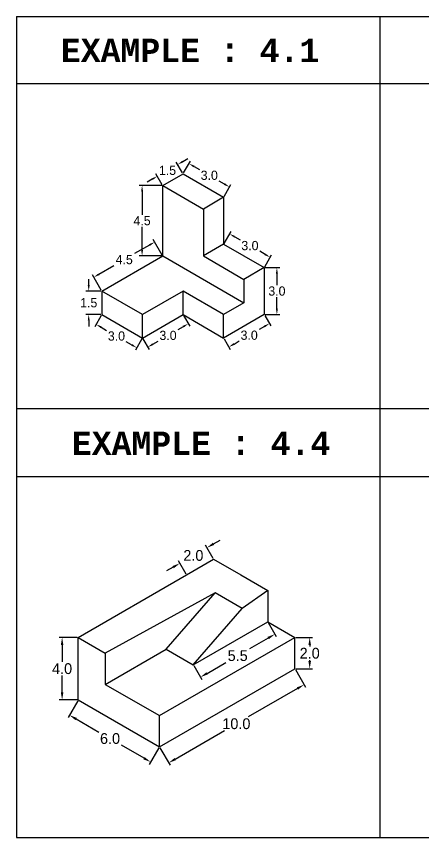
# Model space of a CAD drawing. Header units: inches. Extents: x 16 to 340, y -105 to 45.
# Drawn here: x 16.2 to 42.2, y -7.2 to 45.3 of the extents above; entities that cross this region are included whole.
import ezdxf

# ---------------------------------------------------------------- set-up
doc = ezdxf.new("R2010")
doc.units = ezdxf.units.IN
doc.header["$MEASUREMENT"] = 0
doc.layers.add('Layer1', color=2, linetype='Continuous')
doc.dimstyles.get("Standard").update_dxf_attribs({"dimtxt": 0.69, "dimasz": 0.49, "dimexe": 0.18, "dimexo": 0.0625, "dimgap": 0.09, "dimtad": 0, "dimtih": 1, "dimtoh": 1, "dimdec": 1, "dimzin": 0, "dimdsep": 46, "dimtxsty": 'Standard', "dimcen": 0.09, "dimclre": 7, "dimadec": 0, "dimazin": 0, "dimtfac": 1, "dimtdec": 1, "dimtofl": 0, "dimtmove": 0, "dimatfit": 3, "dimfxl": 1, "dimtolj": 1, "dimtzin": 0, "dimarcsym": 0})

# ---------------------------------------------------------------- blocks, each defined once
blk = doc.blocks.new('*D10')
at = {"layer": 'Defpoints', "color": 0}
for p in [(12.59, 15.223), (13.103, 14.336), (9.206, 12.086)]:
    blk.add_point(p, dxfattribs=at)
at = {"layer": 'Layer1', "color": 7, "lineweight": -2}
for p, q in [((13.072, 14.39), (12.5, 15.379)), ((9.175, 12.14), (8.603, 13.129))]:
    blk.add_line(p, q, dxfattribs=at)
at = {"layer": 'Layer1', "color": 0, "lineweight": -2}
for p, q in [((12.261, 15.033), (11.309, 14.483)), ((9.022, 13.163), (9.975, 13.713))]:
    blk.add_line(p, q, dxfattribs=at)
at = {"layer": 'Layer1', "color": 0}
for points in [[(12.23, 15.088), (12.293, 14.979), (12.59, 15.223)], [(8.991, 13.218), (9.054, 13.109), (8.693, 12.973)]]:
    blk.add_solid(points, dxfattribs=at)
at = {"layer": 'Layer1', "color": 0, "insert": (10.642, 14.098), "char_height": 0.59, "attachment_point": 5}
blk.add_mtext('\\A1;4.5', dxfattribs=at)
blk = doc.blocks.new('*D11')
at = {"layer": 'Defpoints', "color": 0}
for p in [(11.784, 18.836), (13.103, 18.836), (13.103, 14.336)]:
    blk.add_point(p, dxfattribs=at)
at = {"layer": 'Layer1', "color": 7, "lineweight": -2}
for p, q in [((13.041, 18.836), (11.604, 18.836)), ((13.041, 14.336), (11.604, 14.336))]:
    blk.add_line(p, q, dxfattribs=at)
at = {"layer": 'Layer1', "color": 0, "lineweight": -2}
for p, q in [((11.784, 18.456), (11.784, 16.971)), ((11.784, 14.716), (11.784, 16.201))]:
    blk.add_line(p, q, dxfattribs=at)
at = {"layer": 'Layer1', "color": 0}
for points in [[(11.721, 18.456), (11.848, 18.456), (11.784, 18.836)], [(11.721, 14.716), (11.848, 14.716), (11.784, 14.336)]]:
    blk.add_solid(points, dxfattribs=at)
at = {"layer": 'Layer1', "color": 0, "insert": (11.784, 16.586), "char_height": 0.59, "attachment_point": 5}
blk.add_mtext('\\A1;4.5', dxfattribs=at)
blk = doc.blocks.new('*D12')
at = {"layer": 'Defpoints', "color": 0}
for p in [(14.058, 20.181), (14.402, 19.586), (13.103, 18.836)]:
    blk.add_point(p, dxfattribs=at)
at = {"layer": 'Layer1', "color": 0, "lineweight": -2}
for p, q in [((14.387, 20.371), (14.716, 20.561)), ((12.43, 19.241), (12.101, 19.051))]:
    blk.add_line(p, q, dxfattribs=at)
at = {"layer": 'Layer1', "color": 7, "lineweight": -2}
for p, q in [((14.371, 19.64), (13.968, 20.337)), ((13.072, 18.89), (12.669, 19.587))]:
    blk.add_line(p, q, dxfattribs=at)
at = {"layer": 'Layer1', "color": 0}
for points in [[(14.355, 20.426), (14.419, 20.317), (14.058, 20.181)], [(12.398, 19.296), (12.462, 19.187), (12.759, 19.431)]]:
    blk.add_solid(points, dxfattribs=at)
at = {"layer": 'Layer1', "color": 0, "insert": (13.409, 19.806), "char_height": 0.59, "attachment_point": 5}
blk.add_mtext('\\A1;1.5', dxfattribs=at)
blk = doc.blocks.new('*D13')
at = {"layer": 'Defpoints', "color": 0}
for p in [(14.402, 19.586), (17.378, 18.74), (17, 18.086)]:
    blk.add_point(p, dxfattribs=at)
at = {"layer": 'Layer1', "color": 7, "lineweight": -2}
for p, q in [((14.433, 19.64), (14.87, 20.396)), ((17.031, 18.14), (17.468, 18.896))]:
    blk.add_line(p, q, dxfattribs=at)
at = {"layer": 'Layer1', "color": 0, "lineweight": -2}
for p, q in [((15.109, 20.05), (15.448, 19.855)), ((17.049, 18.93), (16.71, 19.126))]:
    blk.add_line(p, q, dxfattribs=at)
at = {"layer": 'Layer1', "color": 0}
for points in [[(15.141, 20.105), (15.078, 19.996), (14.78, 20.24)], [(17.081, 18.985), (17.018, 18.876), (17.378, 18.74)]]:
    blk.add_solid(points, dxfattribs=at)
at = {"layer": 'Layer1', "color": 0, "insert": (16.079, 19.49), "char_height": 0.59, "attachment_point": 5}
blk.add_mtext('\\A1;3.0', dxfattribs=at)
blk = doc.blocks.new('*D14')
at = {"layer": 'Defpoints', "color": 0}
for p in [(17, 15.086), (19.978, 14.244), (19.598, 13.586)]:
    blk.add_point(p, dxfattribs=at)
at = {"layer": 'Layer1', "color": 7, "lineweight": -2}
for p, q in [((17.031, 15.14), (17.47, 15.9)), ((19.63, 13.64), (20.068, 14.4))]:
    blk.add_line(p, q, dxfattribs=at)
at = {"layer": 'Layer1', "color": 0, "lineweight": -2}
for p, q in [((17.709, 15.554), (18.048, 15.358)), ((19.649, 14.434), (19.31, 14.63))]:
    blk.add_line(p, q, dxfattribs=at)
at = {"layer": 'Layer1', "color": 0}
for points in [[(17.741, 15.609), (17.678, 15.499), (17.38, 15.744)], [(19.681, 14.489), (19.618, 14.379), (19.978, 14.244)]]:
    blk.add_solid(points, dxfattribs=at)
at = {"layer": 'Layer1', "color": 0, "insert": (18.679, 14.994), "char_height": 0.59, "attachment_point": 5}
blk.add_mtext('\\A1;3.0', dxfattribs=at)
blk = doc.blocks.new('*D15')
at = {"layer": 'Defpoints', "color": 0}
for p in [(19.598, 13.586), (19.598, 10.586), (20.404, 10.586)]:
    blk.add_point(p, dxfattribs=at)
at = {"layer": 'Layer1', "color": 7, "lineweight": -2}
for p, q in [((19.661, 13.586), (20.584, 13.586)), ((19.661, 10.586), (20.584, 10.586))]:
    blk.add_line(p, q, dxfattribs=at)
at = {"layer": 'Layer1', "color": 0, "lineweight": -2}
for p, q in [((20.404, 13.206), (20.404, 12.471)), ((20.404, 10.966), (20.404, 11.701))]:
    blk.add_line(p, q, dxfattribs=at)
at = {"layer": 'Layer1', "color": 0}
for points in [[(20.34, 13.206), (20.467, 13.206), (20.404, 13.586)], [(20.34, 10.966), (20.467, 10.966), (20.404, 10.586)]]:
    blk.add_solid(points, dxfattribs=at)
at = {"layer": 'Layer1', "color": 0, "insert": (20.404, 12.086), "char_height": 0.59, "attachment_point": 5}
blk.add_mtext('\\A1;3.0', dxfattribs=at)
blk = doc.blocks.new('*D16')
at = {"layer": 'Defpoints', "color": 0}
for p in [(19.598, 10.586), (19.93, 10.011), (17, 9.086)]:
    blk.add_point(p, dxfattribs=at)
at = {"layer": 'Layer1', "color": 7, "lineweight": -2}
for p, q in [((19.63, 10.531), (20.02, 9.855)), ((17.031, 9.031), (17.422, 8.355))]:
    blk.add_line(p, q, dxfattribs=at)
at = {"layer": 'Layer1', "color": 0, "lineweight": -2}
for p, q in [((19.601, 9.821), (19.262, 9.625)), ((17.661, 8.701), (18, 8.897))]:
    blk.add_line(p, q, dxfattribs=at)
at = {"layer": 'Layer1', "color": 0}
for points in [[(19.569, 9.876), (19.633, 9.766), (19.93, 10.011)], [(17.629, 8.756), (17.693, 8.646), (17.332, 8.511)]]:
    blk.add_solid(points, dxfattribs=at)
at = {"layer": 'Layer1', "color": 0, "insert": (18.631, 9.261), "char_height": 0.59, "attachment_point": 5}
blk.add_mtext('\\A1;3.0', dxfattribs=at)
blk = doc.blocks.new('*D17')
at = {"layer": 'Defpoints', "color": 0}
for p in [(14.402, 10.586), (14.74, 10), (11.804, 9.086)]:
    blk.add_point(p, dxfattribs=at)
at = {"layer": 'Layer1', "color": 7, "lineweight": -2}
for p, q in [((14.433, 10.531), (14.83, 9.844)), ((11.835, 9.031), (12.232, 8.344))]:
    blk.add_line(p, q, dxfattribs=at)
at = {"layer": 'Layer1', "color": 0, "lineweight": -2}
for p, q in [((14.411, 9.81), (14.072, 9.614)), ((12.471, 8.69), (12.81, 8.885))]:
    blk.add_line(p, q, dxfattribs=at)
at = {"layer": 'Layer1', "color": 0}
for points in [[(14.38, 9.865), (14.443, 9.755), (14.74, 10)], [(12.44, 8.745), (12.503, 8.635), (12.142, 8.5)]]:
    blk.add_solid(points, dxfattribs=at)
at = {"layer": 'Layer1', "color": 0, "insert": (13.441, 9.25), "char_height": 0.59, "attachment_point": 5}
blk.add_mtext('\\A1;3.0', dxfattribs=at)
blk = doc.blocks.new('*D18')
at = {"layer": 'Defpoints', "color": 0}
for p in [(9.206, 10.586), (11.804, 9.086), (11.443, 8.46)]:
    blk.add_point(p, dxfattribs=at)
at = {"layer": 'Layer1', "color": 7, "lineweight": -2}
for p, q in [((9.175, 10.531), (8.755, 9.804)), ((11.773, 9.031), (11.353, 8.304))]:
    blk.add_line(p, q, dxfattribs=at)
at = {"layer": 'Layer1', "color": 0, "lineweight": -2}
for p, q in [((9.174, 9.77), (9.513, 9.574)), ((11.114, 8.65), (10.775, 8.846))]:
    blk.add_line(p, q, dxfattribs=at)
at = {"layer": 'Layer1', "color": 0}
for points in [[(9.206, 9.825), (9.142, 9.715), (8.845, 9.96)], [(11.146, 8.705), (11.082, 8.595), (11.443, 8.46)]]:
    blk.add_solid(points, dxfattribs=at)
at = {"layer": 'Layer1', "color": 0, "insert": (10.144, 9.21), "char_height": 0.59, "attachment_point": 5}
blk.add_mtext('\\A1;3.0', dxfattribs=at)
blk = doc.blocks.new('*D19')
at = {"layer": 'Defpoints', "color": 0}
for p in [(9.206, 12.086), (8.371, 10.586), (9.206, 10.586)]:
    blk.add_point(p, dxfattribs=at)
at = {"layer": 'Layer1', "color": 0, "lineweight": -2}
for p, q in [((8.371, 12.466), (8.371, 12.846)), ((8.371, 10.206), (8.371, 9.826))]:
    blk.add_line(p, q, dxfattribs=at)
at = {"layer": 'Layer1', "color": 7, "lineweight": -2}
for p, q in [((9.143, 12.086), (8.191, 12.086)), ((9.143, 10.586), (8.191, 10.586))]:
    blk.add_line(p, q, dxfattribs=at)
at = {"layer": 'Layer1', "color": 0}
for points in [[(8.308, 12.466), (8.434, 12.466), (8.371, 12.086)], [(8.308, 10.206), (8.434, 10.206), (8.371, 10.586)]]:
    blk.add_solid(points, dxfattribs=at)
at = {"layer": 'Layer1', "color": 0, "insert": (8.371, 11.336), "char_height": 0.59, "attachment_point": 5}
blk.add_mtext('\\A1;1.5', dxfattribs=at)
blk = doc.blocks.new('*D29')
at = {"layer": 'Defpoints', "color": 0}
for p in [(15.787, 17.339), (14.761, 13.339), (15.787, 13.339)]:
    blk.add_point(p, dxfattribs=at)
at = {"layer": 'Layer1', "color": 7, "lineweight": -2}
for p, q in [((15.725, 17.339), (14.581, 17.339)), ((15.725, 13.339), (14.581, 13.339))]:
    blk.add_line(p, q, dxfattribs=at)
at = {"layer": 'Layer1', "color": 0, "lineweight": -2}
for p, q in [((14.761, 16.849), (14.761, 15.774)), ((14.761, 13.829), (14.761, 14.904))]:
    blk.add_line(p, q, dxfattribs=at)
at = {"layer": 'Layer1', "color": 0}
for points in [[(14.68, 16.849), (14.843, 16.849), (14.761, 17.339)], [(14.68, 13.829), (14.843, 13.829), (14.761, 13.339)]]:
    blk.add_solid(points, dxfattribs=at)
at = {"layer": 'Layer1', "color": 0, "insert": (14.761, 15.339), "char_height": 0.69, "attachment_point": 5}
blk.add_mtext('\\A1;4.0', dxfattribs=at)
blk = doc.blocks.new('*D30')
at = {"layer": 'Defpoints', "color": 0}
for p in [(15.787, 13.339), (20.984, 10.339), (20.424, 9.37)]:
    blk.add_point(p, dxfattribs=at)
at = {"layer": 'Layer1', "color": 7, "lineweight": -2}
for p, q in [((15.756, 13.285), (15.138, 12.214)), ((20.952, 10.285), (20.334, 9.214))]:
    blk.add_line(p, q, dxfattribs=at)
at = {"layer": 'Layer1', "color": 0, "lineweight": -2}
for p, q in [((15.652, 12.125), (17.103, 11.287)), ((20, 9.615), (18.548, 10.453))]:
    blk.add_line(p, q, dxfattribs=at)
at = {"layer": 'Layer1', "color": 0}
for points in [[(15.693, 12.196), (15.611, 12.054), (15.228, 12.37)], [(20.04, 9.686), (19.959, 9.544), (20.424, 9.37)]]:
    blk.add_solid(points, dxfattribs=at)
at = {"layer": 'Layer1', "color": 0, "insert": (17.826, 10.87), "char_height": 0.69, "attachment_point": 5}
blk.add_mtext('\\A1;6.0', dxfattribs=at)
blk = doc.blocks.new('*D31')
at = {"layer": 'Defpoints', "color": 0}
for p in [(29.644, 15.339), (30.234, 14.317), (20.984, 10.339)]:
    blk.add_point(p, dxfattribs=at)
at = {"layer": 'Layer1', "color": 7, "lineweight": -2}
for p, q in [((29.675, 15.285), (30.324, 14.161)), ((21.015, 10.285), (21.664, 9.161))]:
    blk.add_line(p, q, dxfattribs=at)
at = {"layer": 'Layer1', "color": 0, "lineweight": -2}
for p, q in [((29.81, 14.072), (26.657, 12.252)), ((21.998, 9.562), (25.15, 11.382))]:
    blk.add_line(p, q, dxfattribs=at)
at = {"layer": 'Layer1', "color": 0}
for points in [[(29.769, 14.143), (29.85, 14.001), (30.234, 14.317)], [(21.957, 9.633), (22.039, 9.491), (21.574, 9.317)]]:
    blk.add_solid(points, dxfattribs=at)
at = {"layer": 'Layer1', "color": 0, "insert": (25.904, 11.817), "char_height": 0.69, "attachment_point": 5}
blk.add_mtext('\\A1;10.0', dxfattribs=at)
blk = doc.blocks.new('*D32')
at = {"layer": 'Defpoints', "color": 0}
for p in [(29.644, 17.339), (29.644, 15.339), (30.592, 15.339)]:
    blk.add_point(p, dxfattribs=at)
at = {"layer": 'Layer1', "color": 7, "lineweight": -2}
for p, q in [((29.706, 17.339), (30.772, 17.339)), ((29.706, 15.339), (30.772, 15.339))]:
    blk.add_line(p, q, dxfattribs=at)
at = {"layer": 'Layer1', "color": 0, "lineweight": -2}
for p, q in [((30.592, 16.849), (30.592, 16.761)), ((30.592, 15.829), (30.592, 15.891))]:
    blk.add_line(p, q, dxfattribs=at)
at = {"layer": 'Layer1', "color": 0}
for points in [[(30.51, 16.849), (30.673, 16.849), (30.592, 17.339)], [(30.51, 15.829), (30.673, 15.829), (30.592, 15.339)]]:
    blk.add_solid(points, dxfattribs=at)
at = {"layer": 'Layer1', "color": 0, "insert": (30.592, 16.326), "char_height": 0.69, "attachment_point": 5}
blk.add_mtext('\\A1;2.0', dxfattribs=at)
blk = doc.blocks.new('*D33')
at = {"layer": 'Defpoints', "color": 0}
for p in [(24.02, 23.08), (24.448, 22.339), (22.716, 21.339)]:
    blk.add_point(p, dxfattribs=at)
at = {"layer": 'Layer1', "color": 7, "lineweight": -2}
for p, q in [((24.416, 22.393), (23.93, 23.236)), ((22.684, 21.393), (22.198, 22.236))]:
    blk.add_line(p, q, dxfattribs=at)
at = {"layer": 'Layer1', "color": 0, "lineweight": -2}
for p, q in [((24.444, 23.325), (24.869, 23.57)), ((21.864, 21.835), (21.439, 21.59))]:
    blk.add_line(p, q, dxfattribs=at)
at = {"layer": 'Layer1', "color": 0}
for points in [[(24.404, 23.395), (24.485, 23.254), (24.02, 23.08)], [(21.823, 21.905), (21.905, 21.764), (22.288, 22.08)]]:
    blk.add_solid(points, dxfattribs=at)
at = {"layer": 'Layer1', "color": 0, "insert": (23.154, 22.58), "char_height": 0.69, "attachment_point": 5}
blk.add_mtext('\\A1;2.0', dxfattribs=at)
blk = doc.blocks.new('*D34')
at = {"layer": 'Defpoints', "color": 0}
for p in [(27.912, 18.339), (23.149, 15.589), (23.605, 14.798)]:
    blk.add_point(p, dxfattribs=at)
at = {"layer": 'Layer1', "color": 7, "lineweight": -2}
for p, q in [((27.943, 18.285), (28.458, 17.392)), ((23.18, 15.535), (23.695, 14.642))]:
    blk.add_line(p, q, dxfattribs=at)
at = {"layer": 'Layer1', "color": 0, "lineweight": -2}
for p, q in [((27.944, 17.303), (26.74, 16.608)), ((24.03, 15.043), (25.233, 15.738))]:
    blk.add_line(p, q, dxfattribs=at)
at = {"layer": 'Layer1', "color": 0}
for points in [[(27.903, 17.374), (27.985, 17.232), (28.368, 17.548)], [(23.989, 15.114), (24.07, 14.972), (23.605, 14.798)]]:
    blk.add_solid(points, dxfattribs=at)
at = {"layer": 'Layer1', "color": 0, "insert": (25.987, 16.173), "char_height": 0.69, "attachment_point": 5}
blk.add_mtext('\\A1;5.5', dxfattribs=at)
blk = doc.blocks.new('1')
at = {"layer": 'Layer1'}
for p, q in [((13.103, 18.836), (14.402, 19.586)), ((14.402, 19.586), (17, 18.086)), ((13.103, 14.336), (13.103, 18.836)), ((13.103, 18.836), (15.701, 17.336)), ((17, 18.086), (15.701, 17.336)), ((17, 18.086), (17, 15.086)), ((15.701, 17.336), (15.701, 14.336)), ((17, 15.086), (15.701, 14.336)), ((17, 15.086), (19.598, 13.586)), ((9.206, 12.086), (13.103, 14.336)), ((13.103, 14.336), (18.299, 11.336)), ((15.701, 14.336), (18.299, 12.836)), ((19.598, 13.586), (18.299, 12.836)), ((19.598, 13.586), (19.598, 10.586)), ((18.299, 12.836), (18.299, 11.336)), ((11.804, 10.586), (9.206, 12.086)), ((9.206, 12.086), (9.206, 10.586)), ((14.402, 12.086), (11.804, 10.586)), ((17, 10.586), (14.402, 12.086)), ((14.402, 10.586), (14.402, 12.086)), ((18.299, 11.336), (17, 10.586)), ((9.206, 10.586), (11.804, 9.086)), ((11.804, 9.086), (11.804, 10.586)), ((11.804, 9.086), (14.402, 10.586)), ((14.402, 10.586), (17, 9.086)), ((17, 9.086), (17, 10.586)), ((19.598, 10.586), (17, 9.086))]:
    blk.add_line(p, q, dxfattribs=at)
for p1, p2, distance, picture, middle in [((13.103, 18.836), (14.402, 19.586), 0.688, '*D12', (13.409, 19.806)), ((14.402, 19.586), (17, 18.086), 0.756, '*D13', (16.079, 19.49)), ((13.103, 14.336), (13.103, 18.836), 1.319, '*D11', (11.784, 16.586)), ((17, 15.086), (19.598, 13.586), 0.76, '*D14', (18.679, 14.994)), ((9.206, 12.086), (13.103, 14.336), 1.025, '*D10', (10.642, 14.098)), ((19.598, 13.586), (19.598, 10.586), 0.806, '*D15', (20.404, 12.086)), ((9.206, 10.586), (11.804, 9.086), -0.722, '*D18', (10.144, 9.21)), ((11.804, 9.086), (14.402, 10.586), -0.676, '*D17', (13.441, 9.25)), ((17, 9.086), (19.598, 10.586), -0.664, '*D16', (18.631, 9.261))]:
    dim = blk.add_aligned_dim(p1=p1, p2=p2, distance=distance, dimstyle='Standard', dxfattribs=at)
    dim.commit()
    dim.dimension.update_dxf_attribs({"geometry": picture, "text_midpoint": middle})
dim = blk.add_linear_dim(base=(8.371, 10.586), p1=(9.206, 12.086), p2=(9.206, 10.586), angle=270, dimstyle='Standard', dxfattribs=at)
dim.commit()
dim.dimension.update_dxf_attribs({"geometry": '*D19', "text_midpoint": (8.371, 11.336), "dimtype": 129})
blk = doc.blocks.new('4.')
at = {"layer": 'Layer1'}
for p, q in [((22.716, 21.339), (24.448, 22.339)), ((24.448, 22.339), (26.18, 21.339)), ((15.787, 17.339), (22.716, 21.339)), ((26.18, 21.339), (27.912, 20.339)), ((24.541, 20.192), (17.519, 16.339)), ((21.417, 16.589), (24.541, 20.192)), ((26.273, 19.192), (24.541, 20.192)), ((27.912, 20.339), (26.273, 19.192)), ((27.912, 20.339), (27.912, 18.339)), ((23.149, 15.589), (26.273, 19.192)), ((23.149, 15.589), (27.912, 18.339)), ((27.912, 18.339), (29.644, 17.339)), ((15.787, 13.339), (15.787, 17.339)), ((15.787, 17.339), (17.519, 16.339)), ((20.984, 12.339), (29.644, 17.339)), ((29.644, 15.339), (29.644, 17.339)), ((17.519, 14.339), (21.417, 16.589)), ((17.519, 16.339), (17.519, 14.339)), ((21.417, 16.589), (23.149, 15.589)), ((20.984, 10.339), (29.644, 15.339)), ((17.519, 14.339), (20.984, 12.339)), ((15.787, 13.339), (20.984, 10.339)), ((20.984, 10.339), (20.984, 12.339))]:
    blk.add_line(p, q, dxfattribs=at)
for p1, p2, distance, picture, middle in [((22.716, 21.339), (24.448, 22.339), 0.855, '*D33', (23.154, 22.58)), ((27.912, 18.339), (23.149, 15.589), 0.913, '*D34', (25.987, 16.173)), ((15.787, 17.339), (15.787, 13.339), -1.026, '*D29', (14.761, 15.339)), ((20.984, 10.339), (29.644, 15.339), -1.18, '*D31', (25.904, 11.817)), ((15.787, 13.339), (20.984, 10.339), -1.119, '*D30', (17.826, 10.87))]:
    dim = blk.add_aligned_dim(p1=p1, p2=p2, distance=distance, dimstyle='Standard', dxfattribs=at)
    dim.commit()
    dim.dimension.update_dxf_attribs({"geometry": picture, "text_midpoint": middle})
dim = blk.add_linear_dim(base=(30.592, 15.339), p1=(29.644, 17.339), p2=(29.644, 15.339), angle=270, dimstyle='Standard', dxfattribs=at)
dim.commit()
dim.dimension.update_dxf_attribs({"geometry": '*D32', "text_midpoint": (30.592, 16.326), "dimtype": 129})

msp = doc.modelspace()

# ---------------------------------------------------------------- linework, layer by layer
at = {"layer": 'Layer1'}
for p, q in [((16.213, 45.275), (16.213, -7.245)), ((16.213, 45.275), (85.404, 45.275)), ((16.213, 45.275), (39.456, 45.275)), ((39.456, 45.275), (39.456, -7.245)), ((16.213, 40.977), (85.404, 40.977)), ((16.213, 20.196), (85.404, 20.196)), ((16.213, 15.84), (85.404, 15.84)), ((16.213, -7.245), (85.404, -7.245))]:
    msp.add_line(p, q, dxfattribs=at)

# ---------------------------------------------------------------- block references
for name, p in [('1', (12.464, 15.621)), ('4.', (4.373, -11.784))]:
    msp.add_blockref(name, p, dxfattribs=at)

# ---------------------------------------------------------------- texts
at = {"layer": 'Layer1', "char_height": 1.5, "width": 17.57011, "attachment_point": 1}
for s, insert in [('{\\fConsolas|b1|i0|c0|p49;\\C7;EXAMPLE : 4.1}', (19.056, 43.851)), ('{\\fConsolas|b1|i0|c0|p49;\\C7;EXAMPLE : 4.4}', (19.758, 18.724))]:
    msp.add_mtext(s, dxfattribs=dict(at, insert=insert))

doc.saveas('drawing.dxf')
